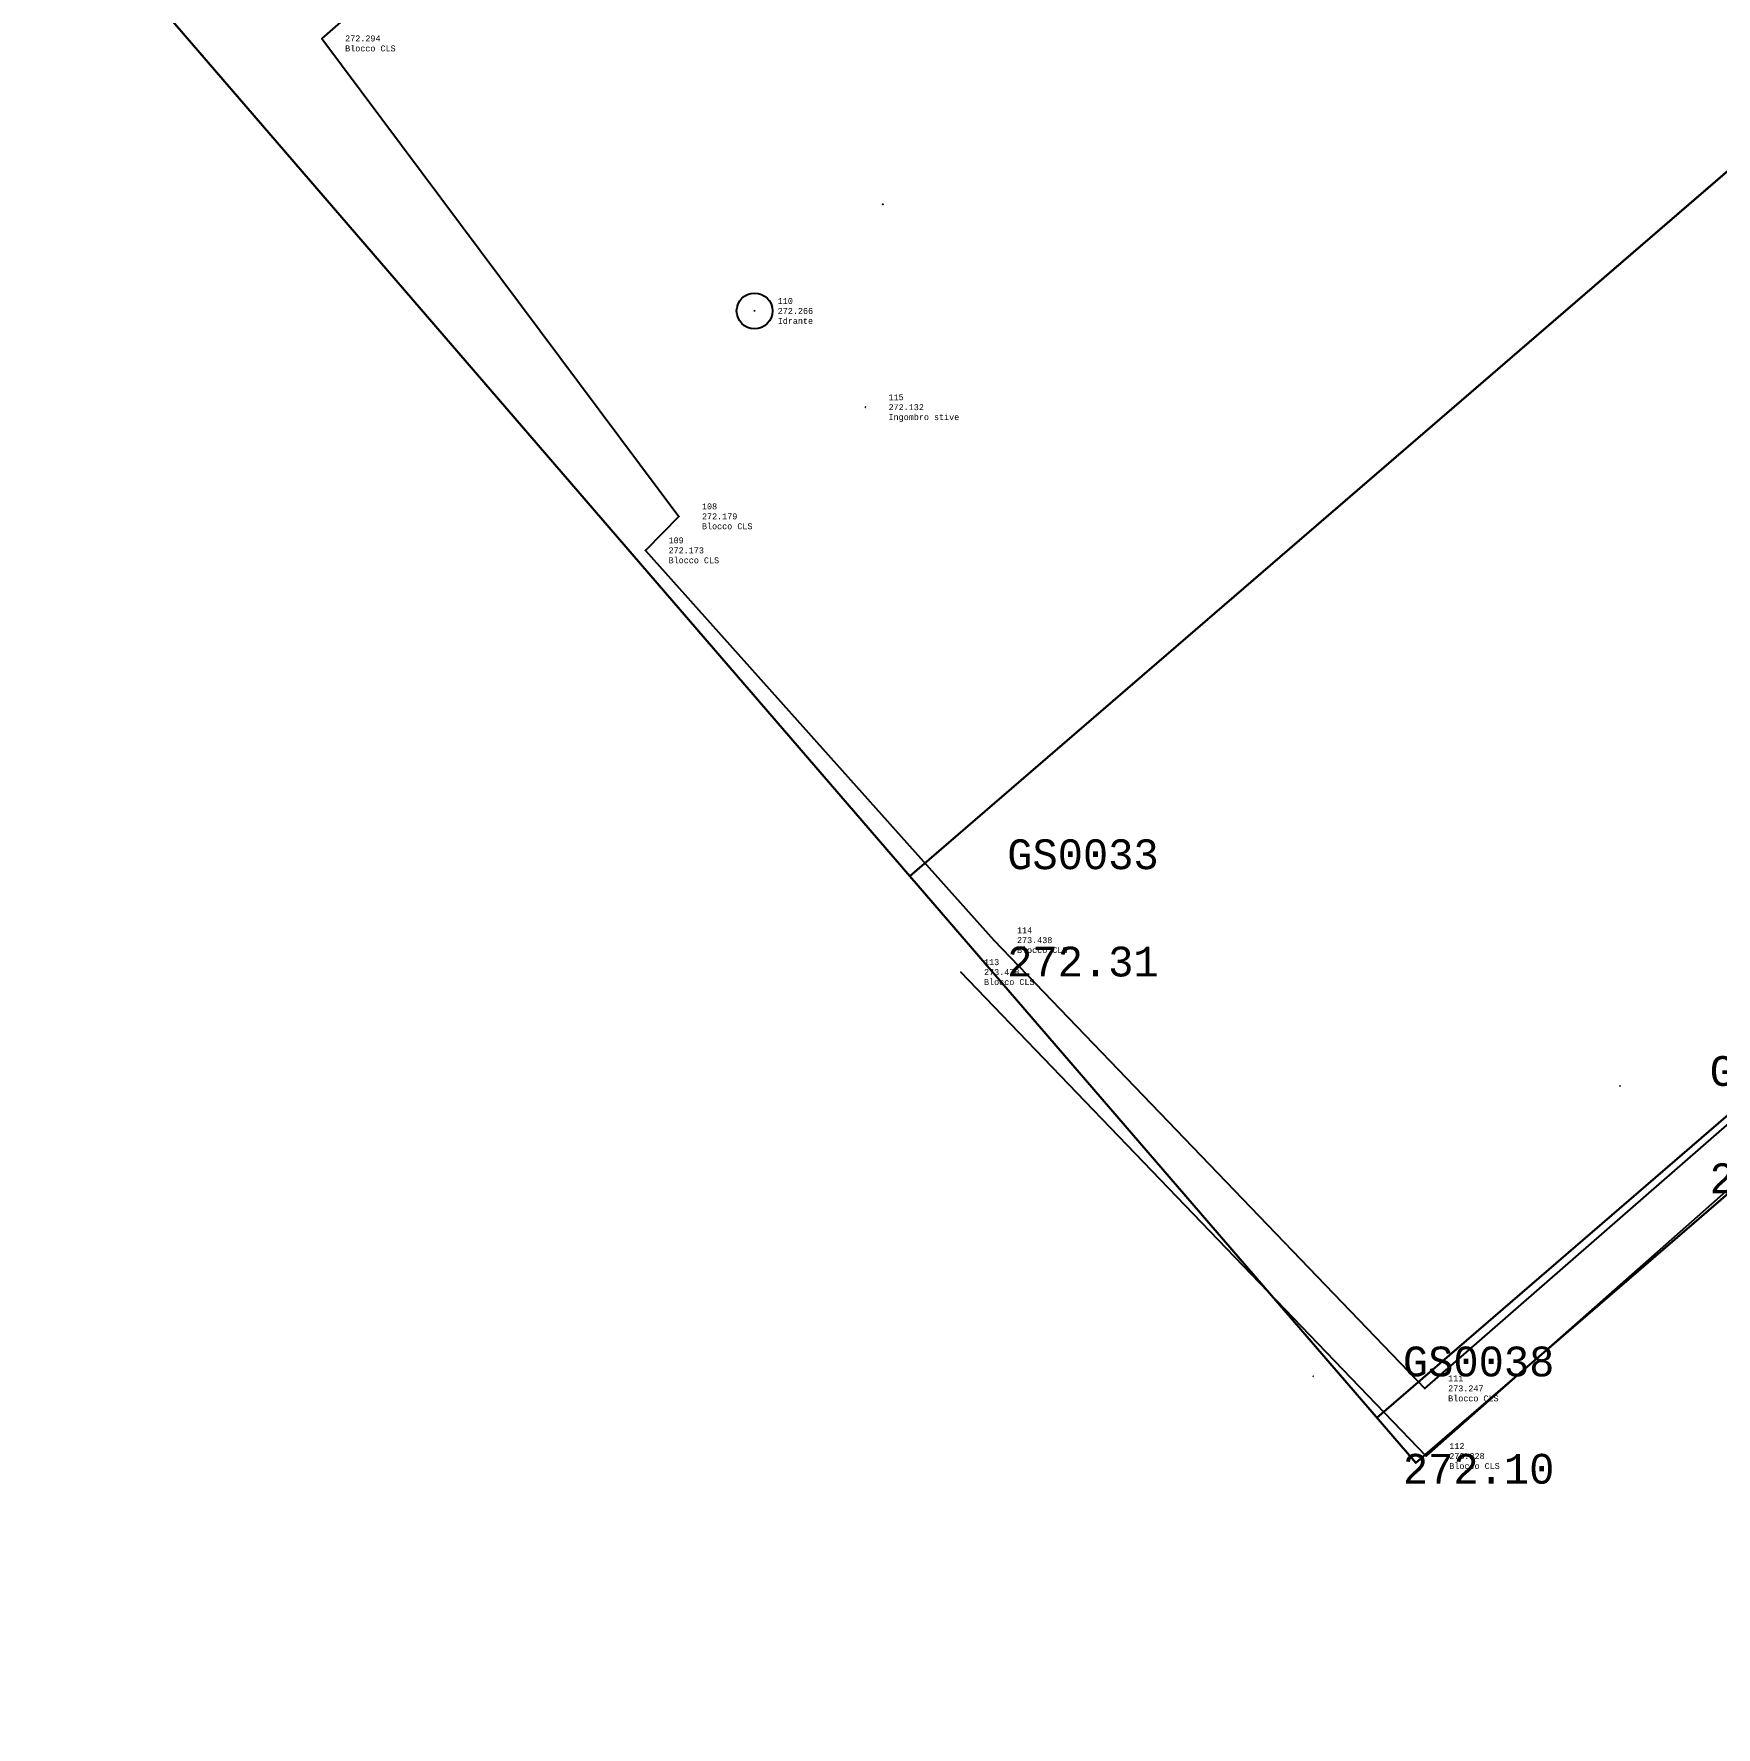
# Model space of a CAD drawing. Extents: x -1 to 923337, y -63322 to 323191.
# Drawn here: x 166720 to 194942, y 21155 to 49561 of the extents above; entities that cross this region are included whole.
import ezdxf
from ezdxf.enums import TextEntityAlignment as Align

# ---------------------------------------------------------------- set-up
doc = ezdxf.new("R2010")
doc.units = 0
doc.header["$PDMODE"] = 35
doc.header["$PDSIZE"] = 1
doc.linetypes.add('Solid', pattern=[0])
for name, color, linetype, lineweight in [('PUNTI RILIEVO 12_02_24', 102, 'Solid', 30), ('WF lato di accesso', 40, 'Continuous', 30), ('WF piazzole', 6, 'Continuous', 30), ('WF SCHIZZI', 30, 'Solid', 30), ('WF tracciatura', 30, 'Continuous', 30)]:
    doc.layers.add(name, color=color, linetype=linetype, lineweight=lineweight)
doc.layers.add('RILIEVO VECCHIO 1', color=8, linetype='Continuous')
doc.layers.add('WF nuovi punti', color=6, linetype='Continuous')
doc.styles.get("Standard").update_dxf_attribs({"font": 'consola.ttf', "height": 500})

# ---------------------------------------------------------------- blocks, each defined once
blk = doc.blocks.new('rilievo 2')
at = {"color": 8, "elevation": 339}
blk.add_lwpolyline([(255582, -534476), (256223, -533880), (260909, -539585), (259715, -540634), (265701, -548651), (265141, -549221), (270987, -555760), (278219, -563280), (283547, -558633), (291208, -565884), (309012, -545620), (309560, -546125), (291364, -567155), (283459, -559809), (278238, -564415), (270433, -556296)], dxfattribs=at)
at = {"color": 1}
blk.add_circle((266972, -545205, 275), 300, dxfattribs=at)
at = {"color": 8}
for p in [(259715, -540634, 303), (266972, -545205, 275), (268831, -546819, 141), (265701, -548651, 188), (265141, -549221, 181), (270987, -555760, 1447), (270433, -556296, 1487), (278219, -563280, 1256), (278238, -564415, 1236)]:
    blk.add_point(p, dxfattribs=at)
for s, p in [('272.294', (260104, -540634, 303)), ('Blocco CLS', (260104, -540801, 303)), ('110', (267361, -545038, 275)), ('272.266', (267361, -545205, 275)), ('Idrante', (267361, -545372, 275)), ('272.132', (269220, -546819, 141)), ('115', (269220, -546652, 141)), ('Ingombro stive', (269220, -546986, 141)), ('108', (266090, -548484, 188)), ('272.179', (266090, -548651, 188)), ('Blocco CLS', (266090, -548817, 188)), ('109', (265530, -549054, 181)), ('272.173', (265530, -549221, 181)), ('Blocco CLS', (265530, -549388, 181)), ('114', (271375, -555593, 1447)), ('273.438', (271375, -555760, 1447)), ('Blocco CLS', (271375, -555926, 1447)), ('113', (270822, -556129, 1487)), ('273.478', (270822, -556296, 1487)), ('Blocco CLS', (270822, -556463, 1487)), ('273.247', (278608, -563280, 1256)), ('111', (278608, -563113, 1256)), ('Blocco CLS', (278608, -563447, 1256)), ('112', (278627, -564248, 1236)), ('273.228', (278627, -564415, 1236)), ('Blocco CLS', (278627, -564582, 1236))]:
    blk.add_text(s, height=100, dxfattribs=at).set_placement(p, align=Align.MIDDLE_LEFT)
blk = doc.blocks.new('punti rilievo 29-02-24')
at = {"layer": 'PUNTI RILIEVO 12_02_24'}
for p in [(612911.118, 4885889.35, 272.331), (612910.767, 4885889.086, 272.331), (612912.793, 4885886.557, 272.331), (612916.261, 4885881.407, 272.331), (612898.915, 4885880.468, 272.331), (612919.279, 4885878.823, 272.331), (612900.958, 4885877.451, 272.331), (612888.85, 4885873.129, 272.331), (612904.503, 4885872.738, 272.331), (612924.263, 4885872.602, 272.331), (612891.194, 4885870.208, 272.331), (612907.967, 4885869.878, 272.331), (612928.808, 4885867.202, 272.331), (612894.664, 4885865.213, 272.331), (612913.262, 4885863.93, 272.331), (612932.036, 4885863.366, 272.331), (612897.708, 4885861.846, 272.331), (612917.483, 4885857.568, 272.331), (612902.824, 4885855.329, 272.331), (612920.454, 4885854.382, 272.331), (612939.318, 4885853.94, 272.331), (612907.194, 4885849.533, 272.331), (612943.915, 4885848.419, 272.331), (612910.238, 4885846.404, 272.331), (612927.986, 4885845.078, 272.331), (612932.656, 4885839.066, 272.331), (612933.271, 4885837.648, 272.331), (612917.727, 4885836.051, 272.331), (612922.287, 4885830.482, 272.331), (612922.776, 4885829.951, 272.331), (612815.466, 4885825.157, 272.331), (612829.461, 4885808.534, 272.331), (612789.425, 4885805.206, 272.331), (612839.742, 4885797.002, 272.331), (612842.825, 4885794.139, 272.331), (612804.253, 4885786.235, 272.331), (612816.036, 4885782.599, 272.331), (612810.891, 4885777.726, 272.331), (612821.69, 4885777.749, 272.331), (612825.906, 4885773.65, 272.331)]:
    blk.add_point(p, dxfattribs=at)
at = {"layer": 'PUNTI RILIEVO 12_02_24', "color": 7}
for s, p in [('GS0004', (612912.618, 4885889.35, 272.331)), ('GS0003', (612912.267, 4885889.086, 272.331)), ('270.99', (612912.618, 4885887.55, 272.331)), ('270.99', (612912.267, 4885887.286, 272.331)), ('GS0030', (612914.293, 4885886.557, 272.331)), ('270.90', (612914.293, 4885884.757, 272.331)), ('GS0005', (612917.761, 4885881.407, 272.331)), ('GS0002', (612900.415, 4885880.468, 272.331)), ('270.81', (612917.761, 4885879.607, 272.331)), ('GS0010', (612920.779, 4885878.823, 272.331)), ('271.20', (612900.415, 4885878.668, 272.331)), ('GS0029', (612902.458, 4885877.451, 272.331)), ('270.69', (612920.779, 4885877.023, 272.331)), ('271.21', (612902.458, 4885875.651, 272.331)), ('GS0001', (612890.35, 4885873.129, 272.331)), ('GS0006', (612906.003, 4885872.738, 272.331)), ('GS0027', (612925.763, 4885872.602, 272.331)), ('271.37', (612890.35, 4885871.329, 272.331)), ('271.01', (612906.003, 4885870.938, 272.331)), ('270.52', (612925.763, 4885870.802, 272.331)), ('GS0028', (612892.694, 4885870.208, 272.331)), ('GS0009', (612909.467, 4885869.878, 272.331)), ('271.27', (612892.694, 4885868.408, 272.331)), ('270.89', (612909.467, 4885868.078, 272.331)), ('GS0011', (612930.308, 4885867.202, 272.331)), ('GS0007', (612896.164, 4885865.213, 272.331)), ('270.47', (612930.308, 4885865.402, 272.331)), ('GS0026', (612914.762, 4885863.93, 272.331)), ('271.21', (612896.164, 4885863.413, 272.331)), ('GS0016', (612933.536, 4885863.366, 272.331)), ('270.72', (612914.762, 4885862.13, 272.331)), ('GS0008', (612899.208, 4885861.846, 272.331)), ('270.35', (612933.536, 4885861.566, 272.331)), ('271.16', (612899.208, 4885860.046, 272.331)), ('GS0012', (612918.983, 4885857.568, 272.331)), ('270.59', (612918.983, 4885855.768, 272.331)), ('GS0025', (612904.324, 4885855.329, 272.331)), ('GS0015', (612921.954, 4885854.382, 272.331)), ('GS0024', (612940.818, 4885853.94, 272.331)), ('270.99', (612904.324, 4885853.529, 272.331)), ('270.47', (612921.954, 4885852.582, 272.331)), ('270.23', (612940.818, 4885852.14, 272.331)), ('GS0013', (612908.694, 4885849.533, 272.331)), ('GS0017', (612945.415, 4885848.419, 272.331)), ('270.80', (612908.694, 4885847.733, 272.331)), ('270.20', (612945.415, 4885846.619, 272.331)), ('GS0014', (612911.738, 4885846.404, 272.331)), ('GS0023', (612929.486, 4885845.078, 272.331)), ('270.73', (612911.738, 4885844.604, 272.331)), ('270.39', (612929.486, 4885843.278, 272.331)), ('GS0018', (612934.156, 4885839.066, 272.331)), ('GS0021', (612934.771, 4885837.648, 272.331)), ('270.35', (612934.156, 4885837.266, 272.331)), ('GS0022', (612919.227, 4885836.051, 272.331)), ('270.32', (612934.771, 4885835.848, 272.331)), ('270.53', (612919.227, 4885834.251, 272.331)), ('GS0019', (612923.787, 4885830.482, 272.331)), ('GS0020', (612924.276, 4885829.951, 272.331)), ('270.52', (612923.787, 4885828.682, 272.331)), ('270.51', (612924.276, 4885828.151, 272.331)), ('GS0031', (612816.966, 4885825.157, 272.331)), ('272.26', (612816.966, 4885823.357, 272.331)), ('GS0034', (612830.961, 4885808.534, 272.331)), ('272.08', (612830.961, 4885806.734, 272.331)), ('GS0032', (612790.925, 4885805.206, 272.331)), ('272.50', (612790.925, 4885803.406, 272.331)), ('GS0035', (612841.242, 4885797.002, 272.331)), ('271.86', (612841.242, 4885795.202, 272.331)), ('GS0040', (612844.325, 4885794.139, 272.331)), ('271.74', (612844.325, 4885792.339, 272.331)), ('GS0033', (612805.753, 4885786.235, 272.331)), ('272.31', (612805.753, 4885784.435, 272.331)), ('GS0037', (612817.536, 4885782.599, 272.331)), ('271.96', (612817.536, 4885780.799, 272.331)), ('GS0038', (612812.391, 4885777.726, 272.331)), ('GS0036', (612823.19, 4885777.749, 272.331)), ('272.10', (612812.391, 4885775.926, 272.331)), ('271.82', (612823.19, 4885775.949, 272.331)), ('GS0039', (612827.406, 4885773.65, 272.331)), ('271.69', (612827.406, 4885771.85, 272.331))]:
    blk.add_text(s, height=0.5, dxfattribs=at).set_placement(p)

msp = doc.modelspace()

# ---------------------------------------------------------------- linework, layer by layer
at = {"layer": 'WF lato di accesso'}
msp.add_line((189902.9, 25587.9, 339.4), (215204.8, 47404.2, 339.4), dxfattribs=at)
at = {"layer": 'WF nuovi punti'}
msp.add_point((180965, 46700.6), dxfattribs=at)
at = {"layer": 'WF piazzole', "elevation": 339.4}
for points in [[(168557.3, 50343.8), (194237.9, 72486.7), (207095.4, 57575), (181414.8, 35432.1)], [(181414.8, 35432.1), (206716.7, 57248.5), (215204.8, 47404.2), (189902.9, 25587.9)]]:
    msp.add_lwpolyline(points, close=True, dxfattribs=at)
at = {"layer": 'WF tracciatura'}
msp.add_line((189249.9, 26345.2, 339.4), (214551.8, 48161.6, 339.4), dxfattribs=at)

# ---------------------------------------------------------------- block references
at = {"layer": 'RILIEVO VECCHIO 1', "color": 251}
msp.add_blockref('rilievo 2', (-88161.4, 590117.4), dxfattribs=at)
at = {"layer": 'WF SCHIZZI', "xscale": 1000, "yscale": 1000, "zscale": 1000}
msp.add_blockref('punti rilievo 29-02-24', (-612622703.9, -4885750686.9, -271991.4), dxfattribs=at)

doc.saveas('drawing.dxf')
